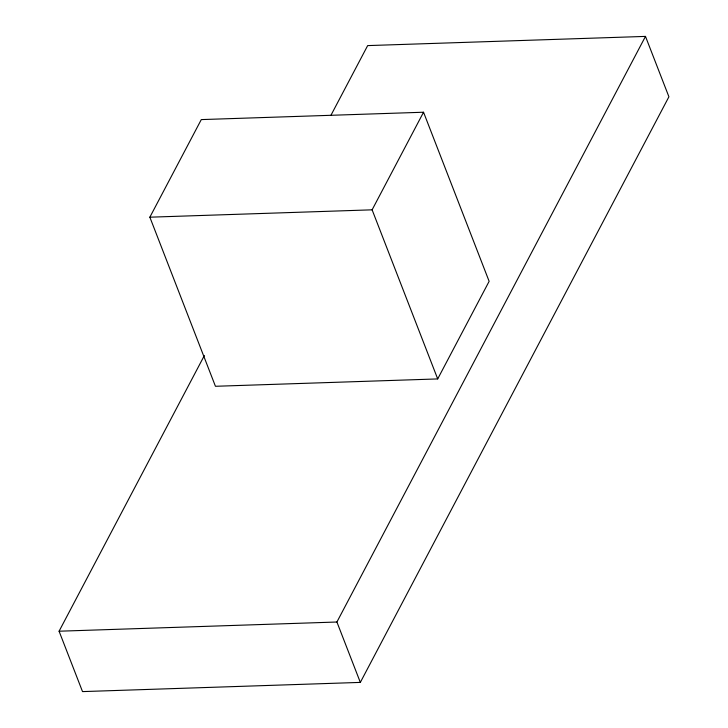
<?xml version="1.0" encoding="UTF-8"?>
<svg xmlns="http://www.w3.org/2000/svg" width="728" height="728" viewBox="0 0 728 728"><rect width="100%" height="100%" fill="white"/><g stroke="black" fill="none" stroke-linecap="round" stroke-linejoin="round"><path stroke-width="1.09" d="M149.859 217.19L201.292 119.592L423.541 112.23L489.134 281.327L437.701 378.924L215.442 386.286L149.859 217.19L372.117 209.828L423.541 112.23M331.085 115.024L367.667 45.6L645.481 36.4L668.914 96.788L360.333 682.4L82.519 691.6L59.086 631.212L204.368 355.51M360.333 682.4L336.909 622.012L645.481 36.4M59.086 631.212L336.909 622.012M372.117 209.828L437.701 378.924"/></g></svg>
